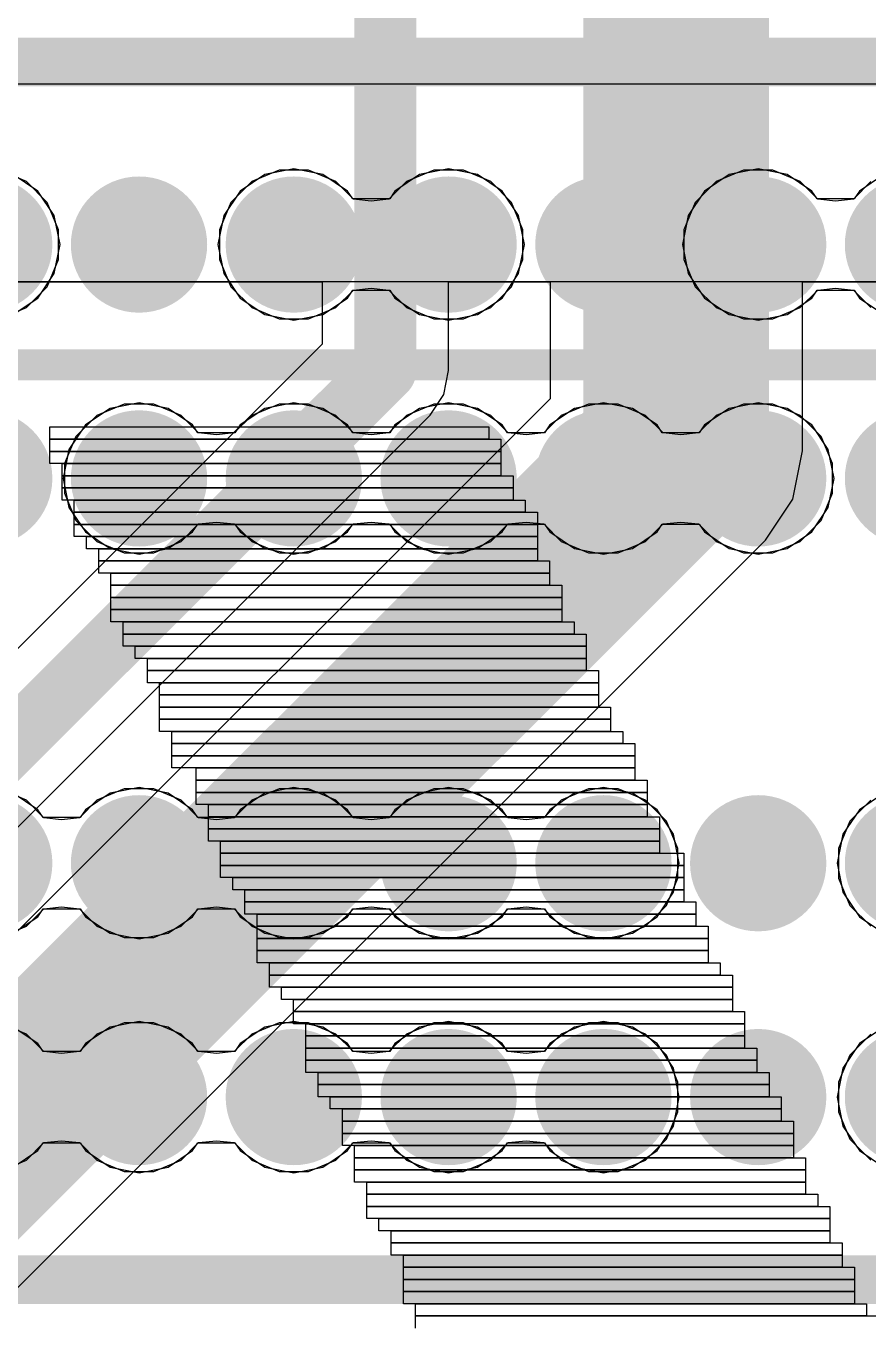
# Model space of a CAD drawing. Header units: inches. Extents: x -25 to 271, y -41 to 15.
# Drawn here: x 16.37 to 19.83, y -31.47 to -26.15 of the extents above; entities that cross this region are included whole.
import ezdxf

# ---------------------------------------------------------------- set-up
doc = ezdxf.new("R2010")
doc.units = ezdxf.units.IN
for name, color, linetype in [('Bottom Layer', 5, 'Continuous'), ('Bottom Overlay', 54, 'Continuous'), ('Top Layer', 1, 'Continuous'), ('Top Overlay', 2, 'Continuous'), ('Top Paste', 8, 'Continuous'), ('Top Solder', 216, 'Continuous')]:
    doc.layers.add(name, color=color, linetype=linetype)

# ---------------------------------------------------------------- blocks, each defined once
blk = doc.blocks.new('BL_R8812AF1_B_14')
at = {"layer": 'Bottom Overlay'}
blk.add_lwpolyline([(13.5, 8.9, 0.127, 0.127, 0), (-13.5, 8.9, 0.127, 0.127, 0)], format="xyseb", dxfattribs=at)
blk = doc.blocks.new('ADM6_30_01_5_L_4_2_A_TR_66')
at = {"layer": 'Top Layer'}
h = blk.add_hatch(color=1, dxfattribs=at)
edge = h.paths.add_edge_path()
edge.add_arc((-4.1275, 1.75), 0.178, 0, 360)
h = blk.add_hatch(color=1, dxfattribs=at)
edge = h.paths.add_edge_path()
edge.add_arc((-3.4925, 1.75), 0.178, 0, 360)
h = blk.add_hatch(color=1, dxfattribs=at)
edge = h.paths.add_edge_path()
edge.add_arc((-2.8575, 1.75), 0.178, 0, 360)
h = blk.add_hatch(color=1, dxfattribs=at)
edge = h.paths.add_edge_path()
edge.add_arc((-2.2225, 1.75), 0.178, 0, 360)
h = blk.add_hatch(color=1, dxfattribs=at)
edge = h.paths.add_edge_path()
edge.add_arc((-1.5875, 1.75), 0.178, 0, 360)
h = blk.add_hatch(color=1, dxfattribs=at)
edge = h.paths.add_edge_path()
edge.add_arc((-0.9525, 1.75), 0.178, 0, 360)
h = blk.add_hatch(color=1, dxfattribs=at)
edge = h.paths.add_edge_path()
edge.add_arc((-4.1275, 0.79), 0.178, 0, 360)
h = blk.add_hatch(color=1, dxfattribs=at)
edge = h.paths.add_edge_path()
edge.add_arc((-3.4925, 0.79), 0.178, 0, 360)
h = blk.add_hatch(color=1, dxfattribs=at)
edge = h.paths.add_edge_path()
edge.add_arc((-2.8575, 0.79), 0.178, 0, 360)
h = blk.add_hatch(color=1, dxfattribs=at)
edge = h.paths.add_edge_path()
edge.add_arc((-2.2225, 0.79), 0.178, 0, 360)
h = blk.add_hatch(color=1, dxfattribs=at)
edge = h.paths.add_edge_path()
edge.add_arc((-1.5875, 0.79), 0.178, 0, 360)
h = blk.add_hatch(color=1, dxfattribs=at)
edge = h.paths.add_edge_path()
edge.add_arc((-0.9525, 0.79), 0.178, 0, 360)
h = blk.add_hatch(color=1, dxfattribs=at)
edge = h.paths.add_edge_path()
edge.add_arc((-4.1275, -0.79), 0.178, 0, 360)
h = blk.add_hatch(color=1, dxfattribs=at)
edge = h.paths.add_edge_path()
edge.add_arc((-3.4925, -0.79), 0.178, 0, 360)
h = blk.add_hatch(color=1, dxfattribs=at)
edge = h.paths.add_edge_path()
edge.add_arc((-2.8575, -0.79), 0.178, 0, 360)
h = blk.add_hatch(color=1, dxfattribs=at)
edge = h.paths.add_edge_path()
edge.add_arc((-2.2225, -0.79), 0.178, 0, 360)
h = blk.add_hatch(color=1, dxfattribs=at)
edge = h.paths.add_edge_path()
edge.add_arc((-1.5875, -0.79), 0.178, 0, 360)
h = blk.add_hatch(color=1, dxfattribs=at)
edge = h.paths.add_edge_path()
edge.add_arc((-0.9525, -0.79), 0.178, 0, 360)
h = blk.add_hatch(color=1, dxfattribs=at)
edge = h.paths.add_edge_path()
edge.add_arc((-4.1275, -1.75), 0.178, 0, 360)
h = blk.add_hatch(color=1, dxfattribs=at)
edge = h.paths.add_edge_path()
edge.add_arc((-3.4925, -1.75), 0.178, 0, 360)
h = blk.add_hatch(color=1, dxfattribs=at)
edge = h.paths.add_edge_path()
edge.add_arc((-2.8575, -1.75), 0.178, 0, 360)
h = blk.add_hatch(color=1, dxfattribs=at)
edge = h.paths.add_edge_path()
edge.add_arc((-2.2225, -1.75), 0.178, 0, 360)
h = blk.add_hatch(color=1, dxfattribs=at)
edge = h.paths.add_edge_path()
edge.add_arc((-1.5875, -1.75), 0.178, 0, 360)
h = blk.add_hatch(color=1, dxfattribs=at)
edge = h.paths.add_edge_path()
edge.add_arc((-0.9525, -1.75), 0.178, 0, 360)
at = {"layer": 'Top Paste'}
h = blk.add_hatch(color=8, dxfattribs=at)
edge = h.paths.add_edge_path()
edge.add_arc((-4.1275, 1.75), 0.178, 0, 360)
h = blk.add_hatch(color=8, dxfattribs=at)
edge = h.paths.add_edge_path()
edge.add_arc((-3.4925, 1.75), 0.178, 0, 360)
h = blk.add_hatch(color=8, dxfattribs=at)
edge = h.paths.add_edge_path()
edge.add_arc((-2.8575, 1.75), 0.178, 0, 360)
h = blk.add_hatch(color=8, dxfattribs=at)
edge = h.paths.add_edge_path()
edge.add_arc((-2.2225, 1.75), 0.178, 0, 360)
h = blk.add_hatch(color=8, dxfattribs=at)
edge = h.paths.add_edge_path()
edge.add_arc((-1.5875, 1.75), 0.178, 0, 360)
h = blk.add_hatch(color=8, dxfattribs=at)
edge = h.paths.add_edge_path()
edge.add_arc((-0.9525, 1.75), 0.178, 0, 360)
h = blk.add_hatch(color=8, dxfattribs=at)
edge = h.paths.add_edge_path()
edge.add_arc((-4.1275, 0.79), 0.178, 0, 360)
h = blk.add_hatch(color=8, dxfattribs=at)
edge = h.paths.add_edge_path()
edge.add_arc((-3.4925, 0.79), 0.178, 0, 360)
h = blk.add_hatch(color=8, dxfattribs=at)
edge = h.paths.add_edge_path()
edge.add_arc((-2.8575, 0.79), 0.178, 0, 360)
h = blk.add_hatch(color=8, dxfattribs=at)
edge = h.paths.add_edge_path()
edge.add_arc((-2.2225, 0.79), 0.178, 0, 360)
h = blk.add_hatch(color=8, dxfattribs=at)
edge = h.paths.add_edge_path()
edge.add_arc((-1.5875, 0.79), 0.178, 0, 360)
h = blk.add_hatch(color=8, dxfattribs=at)
edge = h.paths.add_edge_path()
edge.add_arc((-0.9525, 0.79), 0.178, 0, 360)
h = blk.add_hatch(color=8, dxfattribs=at)
edge = h.paths.add_edge_path()
edge.add_arc((-4.1275, -0.79), 0.178, 0, 360)
h = blk.add_hatch(color=8, dxfattribs=at)
edge = h.paths.add_edge_path()
edge.add_arc((-3.4925, -0.79), 0.178, 0, 360)
h = blk.add_hatch(color=8, dxfattribs=at)
edge = h.paths.add_edge_path()
edge.add_arc((-2.8575, -0.79), 0.178, 0, 360)
h = blk.add_hatch(color=8, dxfattribs=at)
edge = h.paths.add_edge_path()
edge.add_arc((-2.2225, -0.79), 0.178, 0, 360)
h = blk.add_hatch(color=8, dxfattribs=at)
edge = h.paths.add_edge_path()
edge.add_arc((-1.5875, -0.79), 0.178, 0, 360)
h = blk.add_hatch(color=8, dxfattribs=at)
edge = h.paths.add_edge_path()
edge.add_arc((-0.9525, -0.79), 0.178, 0, 360)
h = blk.add_hatch(color=8, dxfattribs=at)
edge = h.paths.add_edge_path()
edge.add_arc((-4.1275, -1.75), 0.178, 0, 360)
h = blk.add_hatch(color=8, dxfattribs=at)
edge = h.paths.add_edge_path()
edge.add_arc((-3.4925, -1.75), 0.178, 0, 360)
h = blk.add_hatch(color=8, dxfattribs=at)
edge = h.paths.add_edge_path()
edge.add_arc((-2.8575, -1.75), 0.178, 0, 360)
h = blk.add_hatch(color=8, dxfattribs=at)
edge = h.paths.add_edge_path()
edge.add_arc((-2.2225, -1.75), 0.178, 0, 360)
h = blk.add_hatch(color=8, dxfattribs=at)
edge = h.paths.add_edge_path()
edge.add_arc((-1.5875, -1.75), 0.178, 0, 360)
h = blk.add_hatch(color=8, dxfattribs=at)
edge = h.paths.add_edge_path()
edge.add_arc((-0.9525, -1.75), 0.178, 0, 360)
at = {"layer": 'Top Solder'}
h = blk.add_hatch(color=216, dxfattribs=at)
edge = h.paths.add_edge_path()
edge.add_arc((-4.7625, 1.75), 0.2796, 0, 360)
h = blk.add_hatch(color=216, dxfattribs=at)
edge = h.paths.add_edge_path()
edge.add_arc((-4.1275, 1.75), 0.2796, 0, 360)
h = blk.add_hatch(color=216, dxfattribs=at)
edge = h.paths.add_edge_path()
edge.add_arc((-3.4925, 1.75), 0.2796, 0, 360)
h = blk.add_hatch(color=216, dxfattribs=at)
edge = h.paths.add_edge_path()
edge.add_arc((-2.8575, 1.75), 0.2796, 0, 360)
h = blk.add_hatch(color=216, dxfattribs=at)
edge = h.paths.add_edge_path()
edge.add_arc((-2.2225, 1.75), 0.2796, 0, 360)
h = blk.add_hatch(color=216, dxfattribs=at)
edge = h.paths.add_edge_path()
edge.add_arc((-1.5875, 1.75), 0.2796, 0, 360)
h = blk.add_hatch(color=216, dxfattribs=at)
edge = h.paths.add_edge_path()
edge.add_arc((-0.9525, 1.75), 0.2796, 0, 360)
h = blk.add_hatch(color=216, dxfattribs=at)
edge = h.paths.add_edge_path()
edge.add_arc((-4.7625, 0.79), 0.2796, 0, 360)
h = blk.add_hatch(color=216, dxfattribs=at)
edge = h.paths.add_edge_path()
edge.add_arc((-4.1275, 0.79), 0.2796, 0, 360)
h = blk.add_hatch(color=216, dxfattribs=at)
edge = h.paths.add_edge_path()
edge.add_arc((-3.4925, 0.79), 0.2796, 0, 360)
h = blk.add_hatch(color=216, dxfattribs=at)
edge = h.paths.add_edge_path()
edge.add_arc((-2.8575, 0.79), 0.2796, 0, 360)
h = blk.add_hatch(color=216, dxfattribs=at)
edge = h.paths.add_edge_path()
edge.add_arc((-2.2225, 0.79), 0.2796, 0, 360)
h = blk.add_hatch(color=216, dxfattribs=at)
edge = h.paths.add_edge_path()
edge.add_arc((-1.5875, 0.79), 0.2796, 0, 360)
h = blk.add_hatch(color=216, dxfattribs=at)
edge = h.paths.add_edge_path()
edge.add_arc((-0.9525, 0.79), 0.2796, 0, 360)
h = blk.add_hatch(color=216, dxfattribs=at)
edge = h.paths.add_edge_path()
edge.add_arc((-4.7625, -0.79), 0.2796, 0, 360)
h = blk.add_hatch(color=216, dxfattribs=at)
edge = h.paths.add_edge_path()
edge.add_arc((-4.1275, -0.79), 0.2796, 0, 360)
h = blk.add_hatch(color=216, dxfattribs=at)
edge = h.paths.add_edge_path()
edge.add_arc((-3.4925, -0.79), 0.2796, 0, 360)
h = blk.add_hatch(color=216, dxfattribs=at)
edge = h.paths.add_edge_path()
edge.add_arc((-2.8575, -0.79), 0.2796, 0, 360)
h = blk.add_hatch(color=216, dxfattribs=at)
edge = h.paths.add_edge_path()
edge.add_arc((-2.2225, -0.79), 0.2796, 0, 360)
h = blk.add_hatch(color=216, dxfattribs=at)
edge = h.paths.add_edge_path()
edge.add_arc((-1.5875, -0.79), 0.2796, 0, 360)
h = blk.add_hatch(color=216, dxfattribs=at)
edge = h.paths.add_edge_path()
edge.add_arc((-0.9525, -0.79), 0.2796, 0, 360)
h = blk.add_hatch(color=216, dxfattribs=at)
edge = h.paths.add_edge_path()
edge.add_arc((-4.7625, -1.75), 0.2796, 0, 360)
h = blk.add_hatch(color=216, dxfattribs=at)
edge = h.paths.add_edge_path()
edge.add_arc((-4.1275, -1.75), 0.2796, 0, 360)
h = blk.add_hatch(color=216, dxfattribs=at)
edge = h.paths.add_edge_path()
edge.add_arc((-3.4925, -1.75), 0.2796, 0, 360)
h = blk.add_hatch(color=216, dxfattribs=at)
edge = h.paths.add_edge_path()
edge.add_arc((-2.8575, -1.75), 0.2796, 0, 360)
h = blk.add_hatch(color=216, dxfattribs=at)
edge = h.paths.add_edge_path()
edge.add_arc((-2.2225, -1.75), 0.2796, 0, 360)
h = blk.add_hatch(color=216, dxfattribs=at)
edge = h.paths.add_edge_path()
edge.add_arc((-1.5875, -1.75), 0.2796, 0, 360)
h = blk.add_hatch(color=216, dxfattribs=at)
edge = h.paths.add_edge_path()
edge.add_arc((-0.9525, -1.75), 0.2796, 0, 360)
at = {"layer": 'Top Overlay'}
for points in [[(11.178, 2.5, 0.2, 0.2, 0), (-11.178, 2.5, 0.2, 0.2, 0)], [(11.885, -2.5, 0.2, 0.2, 0), (-11.885, -2.5, 0.2, 0.2, 0)]]:
    blk.add_lwpolyline(points, format="xyseb", dxfattribs=at)

msp = doc.modelspace()

# ---------------------------------------------------------------- linework, layer by layer
at = {"layer": 'Bottom Layer'}
for p, q in [((24.9682, -27.2034), (6.985, -27.2034)), ((6.9955, -27.2034), (17.5896, -27.2034)), ((17.5896, -27.2034), (17.5896, -27.4594)), ((18.1075, -27.5666), (18.1075, -27.2034)), ((18.1075, -27.2034), (18.5239, -27.2034)), ((18.5239, -27.2034), (18.5239, -27.6828)), ((19.5598, -27.8973), (19.5598, -27.2034)), ((19.5598, -27.2034), (24.2618, -27.2034)), ((17.5896, -27.4594), (10.1543, -34.8946)), ((18.0878, -27.6658), (18.1075, -27.5666)), ((18.0317, -27.7498), (18.0878, -27.6658)), ((18.5239, -27.6828), (11.5147, -34.692)), ((10.4447, -35.3367), (18.0317, -27.7498)), ((19.5204, -28.0955), (19.5598, -27.8973)), ((19.5598, -27.8973), (19.5598, -27.8973)), ((19.4081, -28.2636), (19.5204, -28.0955)), ((13.2487, -34.423), (19.4081, -28.2636))]:
    msp.add_line(p, q, dxfattribs=at)
for points in [[(19.0419, -27.8973, 0.762, 0.762, 0), (19.0419, -23.2268, 0.762, 0.762, 0)], [(17.8486, -27.5666, 0.254, 0.254, 0), (17.8486, -24.0599, 0.254, 0.254, 0)], [(10.2616, -35.1536, 0.254, 0.254, 0), (17.8486, -27.5666, 0.254, 0.254, 0)], [(11.881, -35.0582, 0.762, 0.762, 0), (19.0419, -27.8973, 0.762, 0.762, 0)]]:
    msp.add_lwpolyline(points, format="xyseb", dxfattribs=at)
for points in [[(17.7851, -27.5666, 0.127, 0.127, 1), (17.9121, -27.5666, 0.127, 0.127, 1)], [(17.7851, -27.5666, 0.127, 0.127, 1), (17.9121, -27.5666, 0.127, 0.127, 1)], [(18.8514, -27.8973, 0.381, 0.381, 1), (19.2324, -27.8973, 0.381, 0.381, 1)], [(18.8514, -27.8973, 0.381, 0.381, 1), (19.2324, -27.8973, 0.381, 0.381, 1)]]:
    msp.add_lwpolyline(points, format="xyseb", close=True, dxfattribs=at)
at = {"layer": 'Bottom Overlay'}
for p, q in [((16.4723, -27.8488), (16.4723, -27.7988)), ((16.4723, -27.7988), (18.2724, -27.7988)), ((18.2724, -27.7988), (18.2724, -27.8488)), ((18.2724, -27.8488), (16.4723, -27.8488)), ((16.4723, -27.8989), (16.4723, -27.8488)), ((16.4723, -27.8488), (18.3224, -27.8488)), ((18.3224, -27.8488), (18.3224, -27.8989)), ((16.4723, -27.9489), (16.4723, -27.8989)), ((16.4723, -27.8989), (18.3224, -27.8989)), ((18.3224, -27.8989), (16.4723, -27.8989)), ((18.3224, -27.8989), (18.3224, -27.9489)), ((18.3224, -27.9489), (16.4723, -27.9489)), ((16.5223, -27.9989), (16.5223, -27.9489)), ((16.5223, -27.9489), (18.3224, -27.9489)), ((18.3224, -27.9489), (18.3224, -27.9989)), ((18.3224, -27.9989), (16.5223, -27.9989)), ((16.5223, -28.049), (16.5223, -27.9989)), ((16.5223, -27.9989), (18.3725, -27.9989)), ((18.3725, -27.9989), (18.3725, -28.049)), ((18.3725, -28.049), (16.5223, -28.049)), ((16.5223, -28.0987), (16.5223, -28.049)), ((16.5223, -28.049), (18.3725, -28.049)), ((18.3725, -28.049), (18.3725, -28.0987)), ((18.3725, -28.0987), (16.5223, -28.0987)), ((16.5724, -28.1488), (16.5724, -28.0987)), ((16.5724, -28.0987), (18.4225, -28.0987)), ((18.4225, -28.1488), (16.5724, -28.1488)), ((16.5724, -28.1988), (16.5724, -28.1488)), ((16.5724, -28.1488), (18.4723, -28.1488)), ((18.4225, -28.0987), (18.4225, -28.1488)), ((18.4723, -28.1488), (18.4723, -28.1988)), ((16.5724, -28.2489), (16.5724, -28.1988)), ((16.5724, -28.1988), (18.4723, -28.1988)), ((18.4723, -28.1988), (16.5724, -28.1988)), ((18.4723, -28.1988), (18.4723, -28.2489)), ((18.4723, -28.2489), (16.5724, -28.2489)), ((16.6224, -28.2989), (16.6224, -28.2489)), ((16.6224, -28.2489), (18.4723, -28.2489)), ((18.4723, -28.2489), (18.4723, -28.2989)), ((18.4723, -28.2989), (16.6224, -28.2989)), ((16.6724, -28.3489), (16.6724, -28.2989)), ((16.6724, -28.2989), (18.4723, -28.2989)), ((18.4723, -28.2989), (18.4723, -28.3489)), ((18.4723, -28.3489), (16.6724, -28.3489)), ((16.6724, -28.399), (16.6724, -28.3489)), ((16.6724, -28.3489), (18.5223, -28.3489)), ((18.5223, -28.3489), (18.5223, -28.399)), ((18.5223, -28.399), (16.6724, -28.399)), ((16.7225, -28.4488), (16.7225, -28.399)), ((16.7225, -28.399), (18.5223, -28.399)), ((18.5223, -28.399), (18.5223, -28.4488)), ((18.5223, -28.4488), (16.7225, -28.4488)), ((16.7225, -28.4988), (16.7225, -28.4488)), ((16.7225, -28.4488), (18.5724, -28.4488)), ((18.5724, -28.4488), (18.5724, -28.4988)), ((18.5724, -28.4988), (16.7225, -28.4988)), ((16.7225, -28.5488), (16.7225, -28.4988)), ((16.7225, -28.4988), (18.5724, -28.4988)), ((18.5724, -28.4988), (18.5724, -28.5488)), ((18.5724, -28.5488), (16.7225, -28.5488)), ((16.7225, -28.5989), (16.7225, -28.5488)), ((16.7225, -28.5488), (18.5724, -28.5488)), ((18.5724, -28.5488), (18.5724, -28.5989)), ((18.5724, -28.5989), (16.7225, -28.5989)), ((16.7723, -28.6489), (16.7723, -28.5989)), ((16.7723, -28.5989), (18.6224, -28.5989)), ((18.6224, -28.5989), (18.6224, -28.6489)), ((18.6224, -28.6489), (16.7723, -28.6489)), ((16.7723, -28.699), (16.7723, -28.6489)), ((16.7723, -28.6489), (18.6724, -28.6489)), ((18.6724, -28.6489), (18.6724, -28.699)), ((18.6724, -28.699), (16.7723, -28.699)), ((16.8223, -28.749), (16.8223, -28.699)), ((16.8223, -28.699), (18.6724, -28.699)), ((18.6724, -28.699), (18.6724, -28.749)), ((18.6724, -28.749), (16.8223, -28.749)), ((16.8723, -28.7988), (16.8723, -28.749)), ((16.8723, -28.749), (18.6724, -28.749)), ((18.6724, -28.749), (18.6724, -28.7988)), ((18.6724, -28.7988), (16.8723, -28.7988)), ((16.8723, -28.8488), (16.8723, -28.7988)), ((16.8723, -28.7988), (18.7225, -28.7988)), ((18.7225, -28.7988), (18.7225, -28.8488)), ((18.7225, -28.8488), (16.8723, -28.8488)), ((16.9224, -28.8988), (16.9224, -28.8488)), ((16.9224, -28.8488), (18.7225, -28.8488)), ((18.7225, -28.8488), (18.7225, -28.8988)), ((18.7225, -28.8988), (16.9224, -28.8988)), ((16.9224, -28.9489), (16.9224, -28.8988)), ((16.9224, -28.8988), (18.7225, -28.8988)), ((18.7225, -28.9489), (16.9224, -28.9489)), ((16.9224, -28.9989), (16.9224, -28.9489)), ((16.9224, -28.9489), (18.7725, -28.9489)), ((18.7225, -28.8988), (18.7225, -28.9489)), ((18.7725, -28.9489), (18.7725, -28.9989)), ((18.7725, -28.9989), (16.9224, -28.9989)), ((16.9224, -29.049), (16.9224, -28.9989)), ((16.9224, -28.9989), (18.7725, -28.9989)), ((18.7725, -28.9989), (18.7725, -29.049)), ((18.7725, -29.049), (16.9224, -29.049)), ((16.9724, -29.099), (16.9724, -29.049)), ((16.9724, -29.049), (18.8223, -29.049)), ((18.8223, -29.049), (18.8223, -29.099)), ((16.9724, -29.1488), (16.9724, -29.099)), ((16.9724, -29.099), (18.8723, -29.099)), ((18.8223, -29.099), (16.9724, -29.099)), ((18.8723, -29.099), (18.8723, -29.1488)), ((18.8723, -29.1488), (16.9724, -29.1488)), ((16.9724, -29.1988), (16.9724, -29.1488)), ((16.9724, -29.1488), (18.8723, -29.1488)), ((18.8723, -29.1488), (18.8723, -29.1988)), ((18.8723, -29.1988), (16.9724, -29.1988)), ((17.0725, -29.2489), (17.0725, -29.1988)), ((17.0725, -29.1988), (18.8723, -29.1988)), ((18.8723, -29.1988), (18.8723, -29.2489)), ((17.0725, -29.2989), (17.0725, -29.2489)), ((17.0725, -29.2489), (18.9224, -29.2489)), ((18.8723, -29.2489), (17.0725, -29.2489)), ((18.9224, -29.2489), (18.9224, -29.2989)), ((18.9224, -29.2989), (17.0725, -29.2989)), ((17.0725, -29.3489), (17.0725, -29.2989)), ((17.0725, -29.2989), (18.9224, -29.2989)), ((18.9224, -29.2989), (18.9224, -29.3489)), ((18.9224, -29.3489), (17.0725, -29.3489)), ((17.1223, -29.399), (17.1223, -29.3489)), ((17.1223, -29.3489), (18.9224, -29.3489)), ((18.9224, -29.3489), (18.9224, -29.399)), ((17.1223, -29.4488), (17.1223, -29.399)), ((17.1223, -29.399), (18.9724, -29.399)), ((18.9224, -29.399), (17.1223, -29.399)), ((18.9724, -29.399), (18.9724, -29.4488)), ((18.9724, -29.4488), (17.1223, -29.4488)), ((17.1223, -29.4988), (17.1223, -29.4488)), ((17.1223, -29.4488), (18.9724, -29.4488)), ((18.9724, -29.4488), (18.9724, -29.4988)), ((18.9724, -29.4988), (17.1223, -29.4988)), ((17.1723, -29.5488), (17.1723, -29.4988)), ((17.1723, -29.4988), (18.9724, -29.4988)), ((18.9724, -29.4988), (18.9724, -29.5488)), ((18.9724, -29.5488), (17.1723, -29.5488)), ((17.1723, -29.5989), (17.1723, -29.5488)), ((17.1723, -29.5488), (19.0725, -29.5488)), ((19.0725, -29.5488), (19.0725, -29.5989)), ((17.1723, -29.6489), (17.1723, -29.5989)), ((17.1723, -29.5989), (19.0725, -29.5989)), ((19.0725, -29.5989), (17.1723, -29.5989)), ((19.0725, -29.5989), (19.0725, -29.6489)), ((19.0725, -29.6489), (17.1723, -29.6489)), ((17.2223, -29.6989), (17.2223, -29.6489)), ((17.2223, -29.6489), (19.0725, -29.6489)), ((19.0725, -29.6489), (19.0725, -29.6989)), ((19.0725, -29.6989), (17.2223, -29.6989)), ((17.2724, -29.749), (17.2724, -29.6989)), ((17.2724, -29.6989), (19.0725, -29.6989)), ((19.0725, -29.6989), (19.0725, -29.749)), ((17.2724, -29.7988), (17.2724, -29.749)), ((17.2724, -29.749), (19.1223, -29.749)), ((19.0725, -29.749), (17.2724, -29.749)), ((19.1223, -29.7988), (17.2724, -29.7988)), ((17.3224, -29.8488), (17.3224, -29.7988)), ((17.3224, -29.7988), (19.1223, -29.7988)), ((19.1223, -29.749), (19.1223, -29.7988)), ((19.1223, -29.7988), (19.1223, -29.8488)), ((19.1223, -29.8488), (17.3224, -29.8488)), ((17.3224, -29.8988), (17.3224, -29.8488)), ((17.3224, -29.8488), (19.1723, -29.8488)), ((19.1723, -29.8488), (19.1723, -29.8988)), ((17.3224, -29.9489), (17.3224, -29.8988)), ((17.3224, -29.8988), (19.1723, -29.8988)), ((19.1723, -29.8988), (17.3224, -29.8988)), ((19.1723, -29.8988), (19.1723, -29.9489)), ((19.1723, -29.9489), (17.3224, -29.9489)), ((17.3224, -29.9989), (17.3224, -29.9489)), ((17.3224, -29.9489), (19.1723, -29.9489)), ((19.1723, -29.9489), (19.1723, -29.9989)), ((19.1723, -29.9989), (17.3224, -29.9989)), ((17.3725, -30.049), (17.3725, -29.9989)), ((17.3725, -29.9989), (19.2223, -29.9989)), ((19.2223, -29.9989), (19.2223, -30.049)), ((19.2223, -30.049), (17.3725, -30.049)), ((17.3725, -30.099), (17.3725, -30.049)), ((17.3725, -30.049), (19.2724, -30.049)), ((19.2724, -30.049), (19.2724, -30.099)), ((19.2724, -30.099), (17.3725, -30.099)), ((17.4225, -30.1488), (17.4225, -30.099)), ((17.4225, -30.099), (19.2724, -30.099)), ((19.2724, -30.099), (19.2724, -30.1488)), ((19.2724, -30.1488), (17.4225, -30.1488)), ((17.4723, -30.1988), (17.4723, -30.1488)), ((17.4723, -30.1488), (19.2724, -30.1488)), ((19.2724, -30.1488), (19.2724, -30.1988)), ((19.2724, -30.1988), (17.4723, -30.1988)), ((17.4723, -30.2489), (17.4723, -30.1988)), ((17.4723, -30.1988), (19.3224, -30.1988)), ((19.3224, -30.1988), (19.3224, -30.2489)), ((19.3224, -30.2489), (17.4723, -30.2489)), ((17.5223, -30.2989), (17.5223, -30.2489)), ((17.5223, -30.2489), (19.3224, -30.2489)), ((19.3224, -30.2489), (19.3224, -30.2989)), ((17.5223, -30.3489), (17.5223, -30.2989)), ((17.5223, -30.2989), (19.3224, -30.2989)), ((19.3224, -30.2989), (17.5223, -30.2989)), ((19.3224, -30.2989), (19.3224, -30.3489)), ((19.3224, -30.3489), (17.5223, -30.3489)), ((17.5223, -30.399), (17.5223, -30.3489)), ((17.5223, -30.3489), (19.3725, -30.3489)), ((19.3725, -30.3489), (19.3725, -30.399)), ((19.3725, -30.399), (17.5223, -30.399)), ((17.5223, -30.4488), (17.5223, -30.399)), ((17.5223, -30.399), (19.3725, -30.399)), ((19.3725, -30.399), (19.3725, -30.4488)), ((19.3725, -30.4488), (17.5223, -30.4488)), ((17.5724, -30.4988), (17.5724, -30.4488)), ((17.5724, -30.4488), (19.4225, -30.4488)), ((19.4225, -30.4488), (19.4225, -30.4988)), ((19.4225, -30.4988), (17.5724, -30.4988)), ((17.5724, -30.5488), (17.5724, -30.4988)), ((17.5724, -30.4988), (19.4225, -30.4988)), ((19.4225, -30.4988), (19.4225, -30.5488)), ((19.4225, -30.5488), (17.5724, -30.5488)), ((17.6224, -30.5989), (17.6224, -30.5488)), ((17.6224, -30.5488), (19.4723, -30.5488)), ((19.4723, -30.5488), (19.4723, -30.5989)), ((19.4723, -30.5989), (17.6224, -30.5989)), ((17.6724, -30.6489), (17.6724, -30.5989)), ((17.6724, -30.5989), (19.4723, -30.5989)), ((19.4723, -30.6489), (17.6724, -30.6489)), ((17.6724, -30.6989), (17.6724, -30.6489)), ((17.6724, -30.6489), (19.5223, -30.6489)), ((19.4723, -30.5989), (19.4723, -30.6489)), ((19.5223, -30.6489), (19.5223, -30.6989)), ((19.5223, -30.6989), (17.6724, -30.6989)), ((17.6724, -30.749), (17.6724, -30.6989)), ((17.6724, -30.6989), (19.5223, -30.6989)), ((19.5223, -30.6989), (19.5223, -30.749)), ((19.5223, -30.749), (17.6724, -30.749)), ((17.7225, -30.7988), (17.7225, -30.749)), ((17.7225, -30.749), (19.5223, -30.749)), ((19.5223, -30.749), (19.5223, -30.7988)), ((19.5223, -30.7988), (17.7225, -30.7988)), ((17.7225, -30.8488), (17.7225, -30.7988)), ((17.7225, -30.7988), (19.5724, -30.7988)), ((19.5724, -30.7988), (19.5724, -30.8488)), ((17.7225, -30.8988), (17.7225, -30.8488)), ((17.7225, -30.8488), (19.5724, -30.8488)), ((19.5724, -30.8488), (17.7225, -30.8488)), ((19.5724, -30.8488), (19.5724, -30.8988)), ((19.5724, -30.8988), (17.7225, -30.8988)), ((17.7725, -30.9489), (17.7725, -30.8988)), ((17.7725, -30.8988), (19.5724, -30.8988)), ((19.5724, -30.8988), (19.5724, -30.9489)), ((17.7725, -30.9989), (17.7725, -30.9489)), ((17.7725, -30.9489), (19.6224, -30.9489)), ((19.5724, -30.9489), (17.7725, -30.9489)), ((19.6224, -30.9489), (19.6224, -30.9989)), ((19.6224, -30.9989), (17.7725, -30.9989)), ((17.7725, -31.049), (17.7725, -30.9989)), ((17.7725, -30.9989), (19.6724, -30.9989)), ((19.6724, -30.9989), (19.6724, -31.049)), ((19.6724, -31.049), (17.7725, -31.049)), ((17.8223, -31.099), (17.8223, -31.049)), ((17.8223, -31.049), (19.6724, -31.049)), ((19.6724, -31.049), (19.6724, -31.099)), ((19.6724, -31.099), (17.8223, -31.099)), ((17.8723, -31.1488), (17.8723, -31.099)), ((17.8723, -31.099), (19.6724, -31.099)), ((19.6724, -31.099), (19.6724, -31.1488)), ((17.8723, -31.1988), (17.8723, -31.1488)), ((17.8723, -31.1488), (19.7225, -31.1488)), ((19.6724, -31.1488), (17.8723, -31.1488)), ((19.7225, -31.1488), (19.7225, -31.1988)), ((19.7225, -31.1988), (17.8723, -31.1988)), ((17.9224, -31.2489), (17.9224, -31.1988)), ((17.9224, -31.1988), (19.7225, -31.1988)), ((19.7225, -31.1988), (19.7225, -31.2489)), ((19.7225, -31.2489), (17.9224, -31.2489)), ((17.9224, -31.2989), (17.9224, -31.2489)), ((17.9224, -31.2489), (19.7725, -31.2489)), ((19.7725, -31.2489), (19.7725, -31.2989)), ((17.9224, -31.3489), (17.9224, -31.2989)), ((17.9224, -31.2989), (19.7725, -31.2989)), ((19.7725, -31.2989), (17.9224, -31.2989)), ((19.7725, -31.2989), (19.7725, -31.3489)), ((19.7725, -31.3489), (17.9224, -31.3489)), ((17.9224, -31.399), (17.9224, -31.3489)), ((17.9224, -31.3489), (19.7725, -31.3489)), ((19.7725, -31.3489), (19.7725, -31.399)), ((19.7725, -31.399), (17.9224, -31.399)), ((17.9724, -31.4488), (17.9724, -31.399)), ((17.9724, -31.399), (19.8223, -31.399)), ((19.8223, -31.4488), (17.9724, -31.4488)), ((17.9724, -31.4988), (17.9724, -31.4488)), ((17.9724, -31.4488), (21.8223, -31.4488)), ((19.8223, -31.399), (19.8223, -31.4488))]:
    msp.add_line(p, q, dxfattribs=at)
at = {"layer": 'Top Layer'}
for p, q in [((6.9342, -26.3906), (26.868, -26.3906)), ((16.3757, -26.7915), (16.2636, -26.745)), ((16.4228, -26.8302), (16.3219, -26.7627)), ((17.3539, -26.7627), (17.253, -26.8302)), ((17.4122, -26.745), (17.3001, -26.7915)), ((17.4729, -26.7391), (17.3539, -26.7627)), ((17.5336, -26.745), (17.4122, -26.745)), ((17.5919, -26.7627), (17.4729, -26.7391)), ((17.6457, -26.7915), (17.5336, -26.745)), ((17.6928, -26.8302), (17.5919, -26.7627)), ((17.9889, -26.7627), (17.888, -26.8302)), ((18.0472, -26.745), (17.9351, -26.7915)), ((18.1079, -26.7391), (17.9889, -26.7627)), ((18.1686, -26.745), (18.0472, -26.745)), ((18.2269, -26.7627), (18.1079, -26.7391)), ((18.2807, -26.7915), (18.1686, -26.745)), ((18.3278, -26.8302), (18.2269, -26.7627)), ((19.2589, -26.7627), (19.158, -26.8302)), ((19.3172, -26.745), (19.2051, -26.7915)), ((19.3779, -26.7391), (19.2589, -26.7627)), ((19.4386, -26.745), (19.3172, -26.745)), ((19.4969, -26.7627), (19.3779, -26.7391)), ((19.5507, -26.7915), (19.4386, -26.745)), ((19.5978, -26.8302), (19.4969, -26.7627)), ((19.8939, -26.7627), (19.793, -26.8302)), ((16.4615, -26.8773), (16.3757, -26.7915)), ((17.3001, -26.7915), (17.2143, -26.8773)), ((17.7176, -26.8634), (17.6457, -26.7915)), ((17.9351, -26.7915), (17.8632, -26.8634)), ((18.3665, -26.8773), (18.2807, -26.7915)), ((19.2051, -26.7915), (19.1193, -26.8773)), ((19.6226, -26.8634), (19.5507, -26.7915)), ((19.8401, -26.7915), (19.7682, -26.8634)), ((16.4902, -26.931), (16.4228, -26.8302)), ((17.253, -26.8302), (17.1856, -26.931)), ((17.7146, -26.8627), (17.6928, -26.8302)), ((17.8663, -26.8627), (17.7146, -26.8627)), ((17.7904, -26.8711), (17.7176, -26.8634)), ((17.8632, -26.8634), (17.7904, -26.8711)), ((17.888, -26.8302), (17.8663, -26.8627)), ((18.3952, -26.931), (18.3278, -26.8302)), ((19.158, -26.8302), (19.0906, -26.931)), ((19.6196, -26.8627), (19.5978, -26.8302)), ((19.7713, -26.8627), (19.6196, -26.8627)), ((19.6954, -26.8711), (19.6226, -26.8634)), ((19.7682, -26.8634), (19.6954, -26.8711)), ((19.793, -26.8302), (19.7713, -26.8627)), ((16.5079, -26.9894), (16.4615, -26.8773)), ((17.2143, -26.8773), (17.1679, -26.9894)), ((18.4129, -26.9894), (18.3665, -26.8773)), ((19.1193, -26.8773), (19.0729, -26.9894)), ((16.5139, -27.05), (16.4902, -26.931)), ((17.1856, -26.931), (17.1619, -27.05)), ((18.4189, -27.05), (18.3952, -26.931)), ((19.0906, -26.931), (19.0669, -27.05)), ((16.5079, -27.1107), (16.5079, -26.9894)), ((17.1679, -26.9894), (17.1679, -27.1107)), ((18.4129, -27.1107), (18.4129, -26.9894)), ((19.0729, -26.9894), (19.0729, -27.1107)), ((16.4902, -27.169), (16.5139, -27.05)), ((17.1619, -27.05), (17.1856, -27.169)), ((18.3952, -27.169), (18.4189, -27.05)), ((19.0669, -27.05), (19.0906, -27.169)), ((16.4615, -27.2228), (16.5079, -27.1107)), ((17.1679, -27.1107), (17.2143, -27.2228)), ((18.3665, -27.2228), (18.4129, -27.1107)), ((19.0729, -27.1107), (19.1193, -27.2228)), ((16.4228, -27.2699), (16.4902, -27.169)), ((17.1856, -27.169), (17.253, -27.2699)), ((18.3278, -27.2699), (18.3952, -27.169)), ((19.0906, -27.169), (19.158, -27.2699)), ((16.3757, -27.3086), (16.4615, -27.2228)), ((17.2143, -27.2228), (17.3001, -27.3086)), ((17.6457, -27.3086), (17.7176, -27.2367)), ((17.6928, -27.2699), (17.7146, -27.2374)), ((17.7146, -27.2374), (17.8663, -27.2374)), ((17.7176, -27.2367), (17.7904, -27.229)), ((17.7904, -27.229), (17.8632, -27.2367)), ((17.8632, -27.2367), (17.9351, -27.3086)), ((17.8663, -27.2374), (17.888, -27.2699)), ((18.2807, -27.3086), (18.3665, -27.2228)), ((19.1193, -27.2228), (19.2051, -27.3086)), ((19.5507, -27.3086), (19.6226, -27.2367)), ((19.5978, -27.2699), (19.6196, -27.2374)), ((19.6196, -27.2374), (19.7713, -27.2374)), ((19.6226, -27.2367), (19.6954, -27.229)), ((19.6954, -27.229), (19.7682, -27.2367)), ((19.7682, -27.2367), (19.8401, -27.3086)), ((19.7713, -27.2374), (19.793, -27.2699)), ((16.3219, -27.3373), (16.4228, -27.2699)), ((17.253, -27.2699), (17.3539, -27.3373)), ((17.5919, -27.3373), (17.6928, -27.2699)), ((17.888, -27.2699), (17.9889, -27.3373)), ((18.2269, -27.3373), (18.3278, -27.2699)), ((19.158, -27.2699), (19.2589, -27.3373)), ((19.4969, -27.3373), (19.5978, -27.2699)), ((19.793, -27.2699), (19.8939, -27.3373)), ((16.2636, -27.355), (16.3757, -27.3086)), ((17.3001, -27.3086), (17.4122, -27.355)), ((17.3539, -27.3373), (17.4729, -27.361)), ((17.4729, -27.361), (17.5919, -27.3373)), ((17.5336, -27.355), (17.6457, -27.3086)), ((17.9351, -27.3086), (18.0472, -27.355)), ((17.9889, -27.3373), (18.1079, -27.361)), ((18.1079, -27.361), (18.2269, -27.3373)), ((18.1686, -27.355), (18.2807, -27.3086)), ((19.2051, -27.3086), (19.3172, -27.355)), ((19.2589, -27.3373), (19.3779, -27.361)), ((19.3779, -27.361), (19.4969, -27.3373)), ((19.4386, -27.355), (19.5507, -27.3086)), ((17.4122, -27.355), (17.5336, -27.355)), ((18.0472, -27.355), (18.1686, -27.355)), ((19.3172, -27.355), (19.4386, -27.355)), ((16.7189, -27.7227), (16.618, -27.7902)), ((16.7772, -27.705), (16.6651, -27.7515)), ((16.8379, -27.6991), (16.7189, -27.7227)), ((16.8986, -27.705), (16.7772, -27.705)), ((16.9569, -27.7227), (16.8379, -27.6991)), ((17.0107, -27.7515), (16.8986, -27.705)), ((17.0578, -27.7902), (16.9569, -27.7227)), ((17.3539, -27.7227), (17.253, -27.7902)), ((17.4122, -27.705), (17.3001, -27.7515)), ((17.4729, -27.6991), (17.3539, -27.7227)), ((17.5336, -27.705), (17.4122, -27.705)), ((17.5919, -27.7227), (17.4729, -27.6991)), ((17.6457, -27.7515), (17.5336, -27.705)), ((17.6928, -27.7902), (17.5919, -27.7227)), ((17.9889, -27.7227), (17.888, -27.7902)), ((18.0472, -27.705), (17.9351, -27.7515)), ((18.1079, -27.6991), (17.9889, -27.7227)), ((18.1686, -27.705), (18.0472, -27.705)), ((18.2269, -27.7227), (18.1079, -27.6991)), ((18.2807, -27.7515), (18.1686, -27.705)), ((18.3278, -27.7902), (18.2269, -27.7227)), ((18.6239, -27.7227), (18.523, -27.7902)), ((18.6822, -27.705), (18.5701, -27.7515)), ((18.7429, -27.6991), (18.6239, -27.7227)), ((18.8036, -27.705), (18.6822, -27.705)), ((18.8619, -27.7227), (18.7429, -27.6991)), ((18.9157, -27.7515), (18.8036, -27.705)), ((18.9628, -27.7902), (18.8619, -27.7227)), ((19.2589, -27.7227), (19.158, -27.7902)), ((19.3172, -27.705), (19.2051, -27.7515)), ((19.3779, -27.6991), (19.2589, -27.7227)), ((19.4386, -27.705), (19.3172, -27.705)), ((19.4969, -27.7227), (19.3779, -27.6991)), ((19.5507, -27.7515), (19.4386, -27.705)), ((19.5978, -27.7902), (19.4969, -27.7227)), ((16.6651, -27.7515), (16.5793, -27.8373)), ((17.0826, -27.8234), (17.0107, -27.7515)), ((17.3001, -27.7515), (17.2282, -27.8234)), ((17.7176, -27.8234), (17.6457, -27.7515)), ((17.9351, -27.7515), (17.8632, -27.8234)), ((18.3526, -27.8234), (18.2807, -27.7515)), ((18.5701, -27.7515), (18.4982, -27.8234)), ((18.9876, -27.8234), (18.9157, -27.7515)), ((19.2051, -27.7515), (19.1332, -27.8234)), ((19.6365, -27.8373), (19.5507, -27.7515)), ((16.618, -27.7902), (16.5506, -27.891)), ((17.0796, -27.8227), (17.0578, -27.7902)), ((17.2313, -27.8227), (17.0796, -27.8227)), ((17.1554, -27.8311), (17.0826, -27.8234)), ((17.2282, -27.8234), (17.1554, -27.8311)), ((17.253, -27.7902), (17.2313, -27.8227)), ((17.7146, -27.8227), (17.6928, -27.7902)), ((17.8663, -27.8227), (17.7146, -27.8227)), ((17.7904, -27.8311), (17.7176, -27.8234)), ((17.8632, -27.8234), (17.7904, -27.8311)), ((17.888, -27.7902), (17.8663, -27.8227)), ((18.3496, -27.8227), (18.3278, -27.7902)), ((18.5013, -27.8227), (18.3496, -27.8227)), ((18.4254, -27.8311), (18.3526, -27.8234)), ((18.4982, -27.8234), (18.4254, -27.8311)), ((18.523, -27.7902), (18.5013, -27.8227)), ((18.9846, -27.8227), (18.9628, -27.7902)), ((19.1363, -27.8227), (18.9846, -27.8227)), ((19.0604, -27.8311), (18.9876, -27.8234)), ((19.1332, -27.8234), (19.0604, -27.8311)), ((19.158, -27.7902), (19.1363, -27.8227)), ((19.6652, -27.891), (19.5978, -27.7902)), ((16.5793, -27.8373), (16.5329, -27.9494)), ((19.6829, -27.9494), (19.6365, -27.8373)), ((16.5506, -27.891), (16.5269, -28.01)), ((19.6889, -28.01), (19.6652, -27.891)), ((16.5329, -27.9494), (16.5329, -28.0707)), ((19.6829, -28.0707), (19.6829, -27.9494)), ((16.5269, -28.01), (16.5506, -28.129)), ((19.6652, -28.129), (19.6889, -28.01)), ((16.5329, -28.0707), (16.5793, -28.1828)), ((19.6365, -28.1828), (19.6829, -28.0707)), ((16.5506, -28.129), (16.618, -28.2299)), ((19.5978, -28.2299), (19.6652, -28.129)), ((16.5793, -28.1828), (16.6651, -28.2686)), ((17.0107, -28.2686), (17.0826, -28.1967)), ((17.0578, -28.2299), (17.0796, -28.1974)), ((17.0796, -28.1974), (17.2313, -28.1974)), ((17.0826, -28.1967), (17.1554, -28.189)), ((17.1554, -28.189), (17.2282, -28.1967)), ((17.2282, -28.1967), (17.3001, -28.2686)), ((17.2313, -28.1974), (17.253, -28.2299)), ((17.6457, -28.2686), (17.7176, -28.1967)), ((17.6928, -28.2299), (17.7146, -28.1974)), ((17.7146, -28.1974), (17.8663, -28.1974)), ((17.7176, -28.1967), (17.7904, -28.189)), ((17.7904, -28.189), (17.8632, -28.1967)), ((17.8632, -28.1967), (17.9351, -28.2686)), ((17.8663, -28.1974), (17.888, -28.2299)), ((18.2807, -28.2686), (18.3526, -28.1967)), ((18.3278, -28.2299), (18.3496, -28.1974)), ((18.3496, -28.1974), (18.5013, -28.1974)), ((18.3526, -28.1967), (18.4254, -28.189)), ((18.4254, -28.189), (18.4982, -28.1967)), ((18.4982, -28.1967), (18.5701, -28.2686)), ((18.5013, -28.1974), (18.523, -28.2299)), ((18.9157, -28.2686), (18.9876, -28.1967)), ((18.9628, -28.2299), (18.9846, -28.1974)), ((18.9846, -28.1974), (19.1363, -28.1974)), ((18.9876, -28.1967), (19.0604, -28.189)), ((19.0604, -28.189), (19.1332, -28.1967)), ((19.1332, -28.1967), (19.2051, -28.2686)), ((19.1363, -28.1974), (19.158, -28.2299)), ((19.5507, -28.2686), (19.6365, -28.1828)), ((16.618, -28.2299), (16.7189, -28.2973)), ((16.9569, -28.2973), (17.0578, -28.2299)), ((17.253, -28.2299), (17.3539, -28.2973)), ((17.5919, -28.2973), (17.6928, -28.2299)), ((17.888, -28.2299), (17.9889, -28.2973)), ((18.2269, -28.2973), (18.3278, -28.2299)), ((18.523, -28.2299), (18.6239, -28.2973)), ((18.8619, -28.2973), (18.9628, -28.2299)), ((19.158, -28.2299), (19.2589, -28.2973)), ((19.4969, -28.2973), (19.5978, -28.2299)), ((16.6651, -28.2686), (16.7772, -28.315)), ((16.7189, -28.2973), (16.8379, -28.321)), ((16.8379, -28.321), (16.9569, -28.2973)), ((16.8986, -28.315), (17.0107, -28.2686)), ((17.3001, -28.2686), (17.4122, -28.315)), ((17.3539, -28.2973), (17.4729, -28.321)), ((17.4729, -28.321), (17.5919, -28.2973)), ((17.5336, -28.315), (17.6457, -28.2686)), ((17.9351, -28.2686), (18.0472, -28.315)), ((17.9889, -28.2973), (18.1079, -28.321)), ((18.1079, -28.321), (18.2269, -28.2973)), ((18.1686, -28.315), (18.2807, -28.2686)), ((18.5701, -28.2686), (18.6822, -28.315)), ((18.6239, -28.2973), (18.7429, -28.321)), ((18.7429, -28.321), (18.8619, -28.2973)), ((18.8036, -28.315), (18.9157, -28.2686)), ((19.2051, -28.2686), (19.3172, -28.315)), ((19.2589, -28.2973), (19.3779, -28.321)), ((19.3779, -28.321), (19.4969, -28.2973)), ((19.4386, -28.315), (19.5507, -28.2686)), ((16.7772, -28.315), (16.8986, -28.315)), ((17.4122, -28.315), (17.5336, -28.315)), ((18.0472, -28.315), (18.1686, -28.315)), ((18.6822, -28.315), (18.8036, -28.315)), ((19.3172, -28.315), (19.4386, -28.315)), ((16.3757, -29.3315), (16.2636, -29.285)), ((16.4228, -29.3702), (16.3219, -29.3027)), ((16.7189, -29.3027), (16.618, -29.3702)), ((16.7772, -29.285), (16.6651, -29.3315)), ((16.8379, -29.2791), (16.7189, -29.3027)), ((16.8986, -29.285), (16.7772, -29.285)), ((16.9569, -29.3027), (16.8379, -29.2791)), ((17.0107, -29.3315), (16.8986, -29.285)), ((17.0578, -29.3702), (16.9569, -29.3027)), ((17.3539, -29.3027), (17.253, -29.3702)), ((17.4122, -29.285), (17.3001, -29.3315)), ((17.4729, -29.2791), (17.3539, -29.3027)), ((17.5336, -29.285), (17.4122, -29.285)), ((17.5919, -29.3027), (17.4729, -29.2791)), ((17.6457, -29.3315), (17.5336, -29.285)), ((17.6928, -29.3702), (17.5919, -29.3027)), ((17.9889, -29.3027), (17.888, -29.3702)), ((18.0472, -29.285), (17.9351, -29.3315)), ((18.1079, -29.2791), (17.9889, -29.3027)), ((18.1686, -29.285), (18.0472, -29.285)), ((18.2269, -29.3027), (18.1079, -29.2791)), ((18.2807, -29.3315), (18.1686, -29.285)), ((18.3278, -29.3702), (18.2269, -29.3027)), ((18.6239, -29.3027), (18.523, -29.3702)), ((18.6822, -29.285), (18.5701, -29.3315)), ((18.7429, -29.2791), (18.6239, -29.3027)), ((18.8036, -29.285), (18.6822, -29.285)), ((18.8619, -29.3027), (18.7429, -29.2791)), ((18.9157, -29.3315), (18.8036, -29.285)), ((18.9628, -29.3702), (18.8619, -29.3027)), ((19.8939, -29.3027), (19.793, -29.3702)), ((16.4476, -29.4034), (16.3757, -29.3315)), ((16.4446, -29.4027), (16.4228, -29.3702)), ((16.6651, -29.3315), (16.5932, -29.4034)), ((16.618, -29.3702), (16.5963, -29.4027)), ((17.0826, -29.4034), (17.0107, -29.3315)), ((17.0796, -29.4027), (17.0578, -29.3702)), ((17.3001, -29.3315), (17.2282, -29.4034)), ((17.253, -29.3702), (17.2313, -29.4027)), ((17.7176, -29.4034), (17.6457, -29.3315)), ((17.7146, -29.4027), (17.6928, -29.3702)), ((17.9351, -29.3315), (17.8632, -29.4034)), ((17.888, -29.3702), (17.8663, -29.4027)), ((18.3526, -29.4034), (18.2807, -29.3315)), ((18.3496, -29.4027), (18.3278, -29.3702)), ((18.5701, -29.3315), (18.4982, -29.4034)), ((18.523, -29.3702), (18.5013, -29.4027)), ((19.0015, -29.4173), (18.9157, -29.3315)), ((19.0302, -29.471), (18.9628, -29.3702)), ((19.793, -29.3702), (19.7256, -29.471)), ((19.8401, -29.3315), (19.7543, -29.4173)), ((16.5963, -29.4027), (16.4446, -29.4027)), ((16.5204, -29.4111), (16.4476, -29.4034)), ((16.5932, -29.4034), (16.5204, -29.4111)), ((17.2313, -29.4027), (17.0796, -29.4027)), ((17.1554, -29.4111), (17.0826, -29.4034)), ((17.2282, -29.4034), (17.1554, -29.4111)), ((17.8663, -29.4027), (17.7146, -29.4027)), ((17.7904, -29.4111), (17.7176, -29.4034)), ((17.8632, -29.4034), (17.7904, -29.4111)), ((18.5013, -29.4027), (18.3496, -29.4027)), ((18.4254, -29.4111), (18.3526, -29.4034)), ((18.4982, -29.4034), (18.4254, -29.4111)), ((19.0479, -29.5294), (19.0015, -29.4173)), ((19.7543, -29.4173), (19.7079, -29.5294)), ((19.0539, -29.59), (19.0302, -29.471)), ((19.7256, -29.471), (19.7019, -29.59)), ((19.0479, -29.6507), (19.0479, -29.5294)), ((19.7079, -29.5294), (19.7079, -29.6507)), ((19.0302, -29.709), (19.0539, -29.59)), ((19.7019, -29.59), (19.7256, -29.709)), ((19.0015, -29.7628), (19.0479, -29.6507)), ((19.7079, -29.6507), (19.7543, -29.7628)), ((18.9628, -29.8099), (19.0302, -29.709)), ((19.7256, -29.709), (19.793, -29.8099)), ((16.3757, -29.8486), (16.4476, -29.7767)), ((16.4228, -29.8099), (16.4446, -29.7774)), ((16.4446, -29.7774), (16.5963, -29.7774)), ((16.4476, -29.7767), (16.5204, -29.769)), ((16.5204, -29.769), (16.5932, -29.7767)), ((16.5932, -29.7767), (16.6651, -29.8486)), ((16.5963, -29.7774), (16.618, -29.8099)), ((17.0107, -29.8486), (17.0826, -29.7767)), ((17.0578, -29.8099), (17.0796, -29.7774)), ((17.0796, -29.7774), (17.2313, -29.7774)), ((17.0826, -29.7767), (17.1554, -29.769)), ((17.1554, -29.769), (17.2282, -29.7767)), ((17.2282, -29.7767), (17.3001, -29.8486)), ((17.2313, -29.7774), (17.253, -29.8099)), ((17.6457, -29.8486), (17.7176, -29.7767)), ((17.6928, -29.8099), (17.7146, -29.7774)), ((17.7146, -29.7774), (17.8663, -29.7774)), ((17.7176, -29.7767), (17.7904, -29.769)), ((17.7904, -29.769), (17.8632, -29.7767)), ((17.8632, -29.7767), (17.9351, -29.8486)), ((17.8663, -29.7774), (17.888, -29.8099)), ((18.2807, -29.8486), (18.3526, -29.7767)), ((18.3278, -29.8099), (18.3496, -29.7774)), ((18.3496, -29.7774), (18.5013, -29.7774)), ((18.3526, -29.7767), (18.4254, -29.769)), ((18.4254, -29.769), (18.4982, -29.7767)), ((18.4982, -29.7767), (18.5701, -29.8486)), ((18.5013, -29.7774), (18.523, -29.8099)), ((18.9157, -29.8486), (19.0015, -29.7628)), ((19.7543, -29.7628), (19.8401, -29.8486)), ((16.2636, -29.895), (16.3757, -29.8486)), ((16.3219, -29.8773), (16.4228, -29.8099)), ((16.618, -29.8099), (16.7189, -29.8773)), ((16.6651, -29.8486), (16.7772, -29.895)), ((16.8986, -29.895), (17.0107, -29.8486)), ((16.9569, -29.8773), (17.0578, -29.8099)), ((17.253, -29.8099), (17.3539, -29.8773)), ((17.3001, -29.8486), (17.4122, -29.895)), ((17.5336, -29.895), (17.6457, -29.8486)), ((17.5919, -29.8773), (17.6928, -29.8099)), ((17.888, -29.8099), (17.9889, -29.8773)), ((17.9351, -29.8486), (18.0472, -29.895)), ((18.1686, -29.895), (18.2807, -29.8486)), ((18.2269, -29.8773), (18.3278, -29.8099)), ((18.523, -29.8099), (18.6239, -29.8773)), ((18.5701, -29.8486), (18.6822, -29.895)), ((18.8036, -29.895), (18.9157, -29.8486)), ((18.8619, -29.8773), (18.9628, -29.8099)), ((19.793, -29.8099), (19.8939, -29.8773)), ((16.7189, -29.8773), (16.8379, -29.901)), ((16.7772, -29.895), (16.8986, -29.895)), ((16.8379, -29.901), (16.9569, -29.8773)), ((17.3539, -29.8773), (17.4729, -29.901)), ((17.4122, -29.895), (17.5336, -29.895)), ((17.4729, -29.901), (17.5919, -29.8773)), ((17.9889, -29.8773), (18.1079, -29.901)), ((18.0472, -29.895), (18.1686, -29.895)), ((18.1079, -29.901), (18.2269, -29.8773)), ((18.6239, -29.8773), (18.7429, -29.901)), ((18.6822, -29.895), (18.8036, -29.895)), ((18.7429, -29.901), (18.8619, -29.8773)), ((16.3757, -30.2915), (16.2636, -30.245)), ((16.4228, -30.3302), (16.3219, -30.2627)), ((16.7189, -30.2627), (16.618, -30.3302)), ((16.7772, -30.245), (16.6651, -30.2915)), ((16.8379, -30.2391), (16.7189, -30.2627)), ((16.8986, -30.245), (16.7772, -30.245)), ((16.9569, -30.2627), (16.8379, -30.2391)), ((17.0107, -30.2915), (16.8986, -30.245)), ((17.0578, -30.3302), (16.9569, -30.2627)), ((17.3539, -30.2627), (17.253, -30.3302)), ((17.4122, -30.245), (17.3001, -30.2915)), ((17.4729, -30.2391), (17.3539, -30.2627)), ((17.5336, -30.245), (17.4122, -30.245)), ((17.5919, -30.2627), (17.4729, -30.2391)), ((17.6457, -30.2915), (17.5336, -30.245)), ((17.6928, -30.3302), (17.5919, -30.2627)), ((17.9889, -30.2627), (17.888, -30.3302)), ((18.0472, -30.245), (17.9351, -30.2915)), ((18.1079, -30.2391), (17.9889, -30.2627)), ((18.1686, -30.245), (18.0472, -30.245)), ((18.2269, -30.2627), (18.1079, -30.2391)), ((18.2807, -30.2915), (18.1686, -30.245)), ((18.3278, -30.3302), (18.2269, -30.2627)), ((18.6239, -30.2627), (18.523, -30.3302)), ((18.6822, -30.245), (18.5701, -30.2915)), ((18.7429, -30.2391), (18.6239, -30.2627)), ((18.8036, -30.245), (18.6822, -30.245)), ((18.8619, -30.2627), (18.7429, -30.2391)), ((18.9157, -30.2915), (18.8036, -30.245)), ((18.9628, -30.3302), (18.8619, -30.2627)), ((19.8939, -30.2627), (19.793, -30.3302)), ((16.4476, -30.3634), (16.3757, -30.2915)), ((16.4446, -30.3627), (16.4228, -30.3302)), ((16.6651, -30.2915), (16.5932, -30.3634)), ((16.618, -30.3302), (16.5963, -30.3627)), ((17.0826, -30.3634), (17.0107, -30.2915)), ((17.0796, -30.3627), (17.0578, -30.3302)), ((17.3001, -30.2915), (17.2282, -30.3634)), ((17.253, -30.3302), (17.2313, -30.3627)), ((17.7176, -30.3634), (17.6457, -30.2915)), ((17.7146, -30.3627), (17.6928, -30.3302)), ((17.9351, -30.2915), (17.8632, -30.3634)), ((17.888, -30.3302), (17.8663, -30.3627)), ((18.3526, -30.3634), (18.2807, -30.2915)), ((18.3496, -30.3627), (18.3278, -30.3302)), ((18.5701, -30.2915), (18.4982, -30.3634)), ((18.523, -30.3302), (18.5013, -30.3627)), ((19.0015, -30.3773), (18.9157, -30.2915)), ((19.0302, -30.431), (18.9628, -30.3302)), ((19.793, -30.3302), (19.7256, -30.431)), ((19.8401, -30.2915), (19.7543, -30.3773)), ((16.5963, -30.3627), (16.4446, -30.3627)), ((16.5204, -30.3711), (16.4476, -30.3634)), ((16.5932, -30.3634), (16.5204, -30.3711)), ((17.2313, -30.3627), (17.0796, -30.3627)), ((17.1554, -30.3711), (17.0826, -30.3634)), ((17.2282, -30.3634), (17.1554, -30.3711)), ((17.8663, -30.3627), (17.7146, -30.3627)), ((17.7904, -30.3711), (17.7176, -30.3634)), ((17.8632, -30.3634), (17.7904, -30.3711)), ((18.5013, -30.3627), (18.3496, -30.3627)), ((18.4254, -30.3711), (18.3526, -30.3634)), ((18.4982, -30.3634), (18.4254, -30.3711)), ((19.0479, -30.4894), (19.0015, -30.3773)), ((19.7543, -30.3773), (19.7079, -30.4894)), ((19.0539, -30.55), (19.0302, -30.431)), ((19.7256, -30.431), (19.7019, -30.55)), ((19.0479, -30.6107), (19.0479, -30.4894)), ((19.7079, -30.4894), (19.7079, -30.6107)), ((19.0302, -30.669), (19.0539, -30.55)), ((19.7019, -30.55), (19.7256, -30.669)), ((19.0015, -30.7228), (19.0479, -30.6107)), ((19.7079, -30.6107), (19.7543, -30.7228)), ((18.9628, -30.7699), (19.0302, -30.669)), ((19.7256, -30.669), (19.793, -30.7699)), ((16.3757, -30.8086), (16.4476, -30.7367)), ((16.4228, -30.7699), (16.4446, -30.7374)), ((16.4446, -30.7374), (16.5963, -30.7374)), ((16.4476, -30.7367), (16.5204, -30.729)), ((16.5204, -30.729), (16.5932, -30.7367)), ((16.5932, -30.7367), (16.6651, -30.8086)), ((16.5963, -30.7374), (16.618, -30.7699)), ((17.0107, -30.8086), (17.0826, -30.7367)), ((17.0578, -30.7699), (17.0796, -30.7374)), ((17.0796, -30.7374), (17.2313, -30.7374)), ((17.0826, -30.7367), (17.1554, -30.729)), ((17.1554, -30.729), (17.2282, -30.7367)), ((17.2282, -30.7367), (17.3001, -30.8086)), ((17.2313, -30.7374), (17.253, -30.7699)), ((17.6457, -30.8086), (17.7176, -30.7367)), ((17.6928, -30.7699), (17.7146, -30.7374)), ((17.7146, -30.7374), (17.8663, -30.7374)), ((17.7176, -30.7367), (17.7904, -30.729)), ((17.7904, -30.729), (17.8632, -30.7367)), ((17.8632, -30.7367), (17.9351, -30.8086)), ((17.8663, -30.7374), (17.888, -30.7699)), ((18.2807, -30.8086), (18.3526, -30.7367)), ((18.3278, -30.7699), (18.3496, -30.7374)), ((18.3496, -30.7374), (18.5013, -30.7374)), ((18.3526, -30.7367), (18.4254, -30.729)), ((18.4254, -30.729), (18.4982, -30.7367)), ((18.4982, -30.7367), (18.5701, -30.8086)), ((18.5013, -30.7374), (18.523, -30.7699)), ((18.9157, -30.8086), (19.0015, -30.7228)), ((19.7543, -30.7228), (19.8401, -30.8086)), ((16.2636, -30.855), (16.3757, -30.8086)), ((16.3219, -30.8373), (16.4228, -30.7699)), ((16.618, -30.7699), (16.7189, -30.8373)), ((16.6651, -30.8086), (16.7772, -30.855)), ((16.8986, -30.855), (17.0107, -30.8086)), ((16.9569, -30.8373), (17.0578, -30.7699)), ((17.253, -30.7699), (17.3539, -30.8373)), ((17.3001, -30.8086), (17.4122, -30.855)), ((17.5336, -30.855), (17.6457, -30.8086)), ((17.5919, -30.8373), (17.6928, -30.7699)), ((17.888, -30.7699), (17.9889, -30.8373)), ((17.9351, -30.8086), (18.0472, -30.855)), ((18.1686, -30.855), (18.2807, -30.8086)), ((18.2269, -30.8373), (18.3278, -30.7699)), ((18.523, -30.7699), (18.6239, -30.8373)), ((18.5701, -30.8086), (18.6822, -30.855)), ((18.8036, -30.855), (18.9157, -30.8086)), ((18.8619, -30.8373), (18.9628, -30.7699)), ((19.793, -30.7699), (19.8939, -30.8373)), ((16.7189, -30.8373), (16.8379, -30.861)), ((16.7772, -30.855), (16.8986, -30.855)), ((16.8379, -30.861), (16.9569, -30.8373)), ((17.3539, -30.8373), (17.4729, -30.861)), ((17.4122, -30.855), (17.5336, -30.855)), ((17.4729, -30.861), (17.5919, -30.8373)), ((17.9889, -30.8373), (18.1079, -30.861)), ((18.0472, -30.855), (18.1686, -30.855)), ((18.1079, -30.861), (18.2269, -30.8373)), ((18.6239, -30.8373), (18.7429, -30.861)), ((18.6822, -30.855), (18.8036, -30.855)), ((18.7429, -30.861), (18.8619, -30.8373))]:
    msp.add_line(p, q, dxfattribs=at)

# ---------------------------------------------------------------- block references
at = {"rotation": 180}
for name, p in [('BL_R8812AF1_B_14', (12.7596, -18.6436)), ('ADM6_30_01_5_L_4_2_A_TR_66', (15.2504, -28.8))]:
    msp.add_blockref(name, p, dxfattribs=at)

doc.saveas('drawing.dxf')
